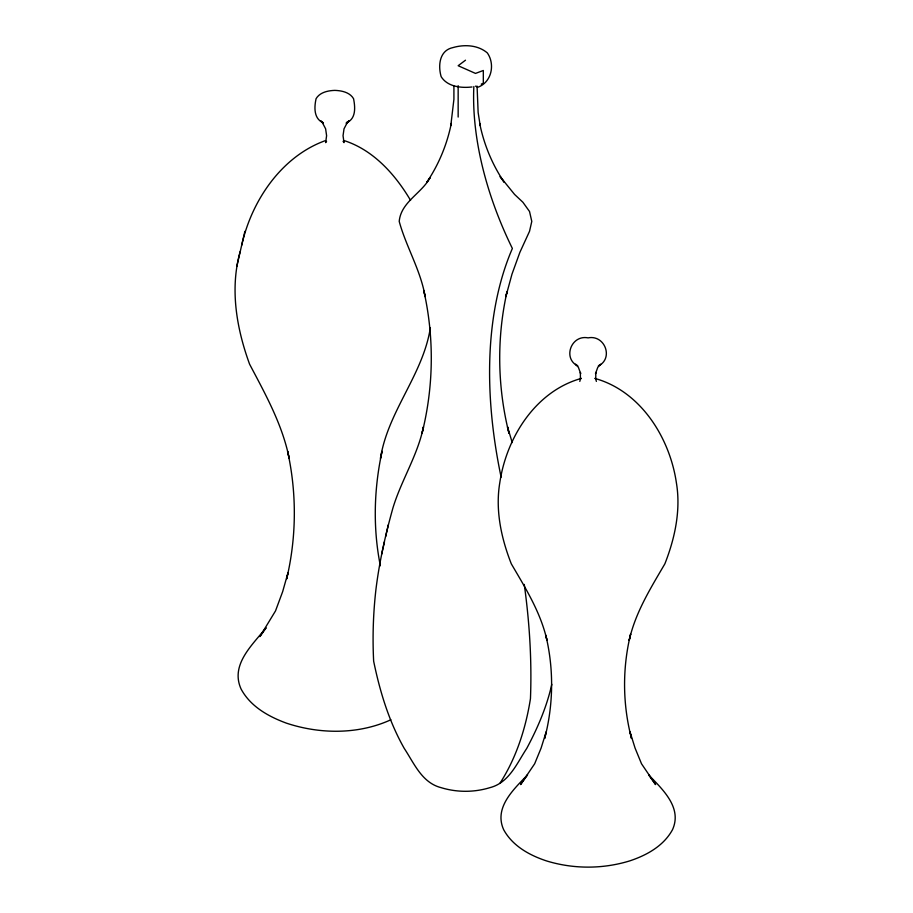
<?xml version="1.0" encoding="UTF-8"?>
<svg xmlns="http://www.w3.org/2000/svg" width="913" height="913" viewBox="0 0 913 913"><rect width="100%" height="100%" fill="white"/><g stroke="black" fill="none" stroke-linecap="round" stroke-linejoin="round"><path stroke-width="1.37" d="M453.921 86.107L453.909 99.323L450.794 125.629L451.296 123.426C447.096 144.368 438.788 164.42 426.885 182.155L430.08 177.704M240.153 251.668C229.699 288.907 236.57 328.509 249.591 364.184C265.5 394.359 282.391 424.545 289.193 458.383L287.584 451.319C296.885 493.248 296.554 537.175 286.636 578.968L288.006 572.965M430.114 177.624C421.486 193.545 400.978 202.024 399.209 221.403C406.171 246.909 420.631 270.122 425.15 296.622L423.723 290.38C434.36 337.342 433.743 386.656 422.011 433.355L423.484 426.85C417.583 455.541 401.286 480.284 392.921 508.005C385.4 534.813 379.283 562.066 375.905 589.718C373.2 613.433 372.436 637.331 373.645 661.16C379.888 691.472 388.892 721.35 404.242 748.398C414.148 763.359 421.886 782.761 441.105 787.657C456.934 792.507 474.075 792.507 489.904 787.657C509.112 782.761 516.861 763.359 526.755 748.398C537.597 728.118 546.807 706.81 551.794 684.294M430.354 327.744C423.107 374.718 387.854 411.238 380.459 458.383L382.068 451.319C373.908 488.854 372.824 528.068 380.356 565.786M507.012 291.772C496.581 338.301 497.402 387.123 508.998 433.355L507.514 426.85L512.216 442.577M241.705 245.266C251.52 201.02 281.227 156.671 325.119 140.716M381.623 554.271L384.476 541.74M385.617 536.696L388.333 524.758M506.989 291.635L505.859 296.622L511.976 274.162L519.874 252.353L529.529 231.309L531.788 221.403L529.529 211.496L522.909 202.264L514.567 194.423L500.119 176.597L504.113 182.155C492.21 164.42 483.901 144.368 479.702 123.426L480.204 125.629L478.138 112.516L477.077 86.107M236.821 266.311L244.878 231.354M579.801 381.406L580.645 378.165L580.383 379.317L580.383 372.436L580.645 373.588L578.397 367.334L575.498 364.207L577.815 365.942C562.442 358.581 571.07 334.512 588.086 337.867C605.091 334.512 613.73 358.581 598.357 365.942L599.898 364.789M287.903 573.09L282.653 591.67L275.509 610.923L259.874 636.612L266.071 627.973M326.569 141.298L325.621 142.622L326.603 135.717L325.621 128.824L321.924 121.726L323.259 123.586L320.851 120.984L323.419 122.913C313.707 118.838 314.129 107.449 316.081 98.695C319.835 92.293 327.95 90.615 334.82 90.387C341.702 90.615 349.805 92.293 353.559 98.695C355.26 107.335 356.218 118.964 346.221 122.913L348.538 121.235M265.854 627.996C252.228 645.217 230.042 664.847 241.123 689.11C250.539 706.536 268.331 716.465 286.317 723.119C319.858 734.292 358.353 734.668 390.855 719.775M348.789 120.984L346.381 123.586L347.716 121.726L344.018 128.824L343.037 135.717L344.018 142.622L343.071 141.298M600.663 364.207L597.775 367.334L595.516 373.588L595.778 372.436L595.778 379.317L595.516 378.165L596.372 381.406M465.504 60.201L458.155 65.725L475.513 73.417L483.319 70.484L483.319 83.197L481.231 84.122M581.341 378.404C535.554 391.095 506.441 437.589 499.799 482.68C495.188 510.15 501.248 538.248 511.303 563.835C525.523 588.177 540.747 612.463 546.978 640.367L545.814 635.277M472.021 86.963C461.179 88.241 447.473 86.792 441.162 76.681C437.898 65.553 439.404 50.409 452.905 47.602C464.283 44.269 477.978 44.92 487.325 52.92C495.211 64.104 491.856 82.079 477.978 87.214L475.513 86.13M594.831 378.404C640.618 391.095 669.731 437.589 676.373 482.68C680.984 510.15 674.924 538.248 664.869 563.835C650.649 588.177 635.425 612.463 629.194 640.367L630.643 634.01C622.267 668.19 622.563 704.357 631.488 738.412L630.016 731.918L635.083 748.124L641.519 763.782L655.614 784.598L648.629 774.863C662.461 789.311 682.502 807.594 672.504 829.7C663.614 845.963 646.712 855.276 629.673 860.913C602.694 869.187 573.478 869.187 546.499 860.913C529.46 855.276 512.558 845.963 503.668 829.7C493.671 807.594 513.711 789.311 527.543 774.863L520.558 784.598L534.653 763.782L541.089 748.124L546.157 731.918L544.684 738.412C553.449 704.802 553.963 669.115 545.791 635.334M344.521 140.716C373.634 150.2 395.363 174.657 410.553 200.335M458.155 85.685L458.155 117.058M473.847 86.518A254.476 146.925 60 0 0 512.376 248.462A452.334 261.164 60 0 0 501.134 477.225M524.256 584.423A625.953 361.4 60 0 1 530.453 698.662A400.636 231.309 60 0 1 500.004 783.183"/></g></svg>
